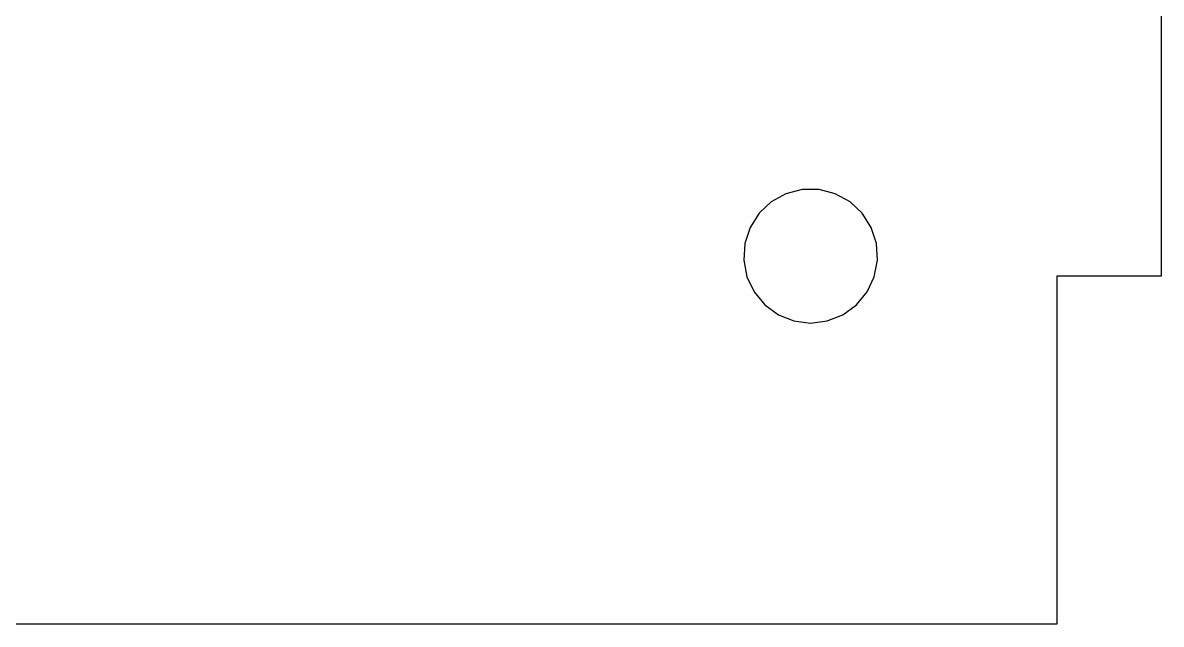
# Model space of a CAD drawing. Extents: x 13 to 543, y 34 to 294.
# Drawn here: x 142.39 to 175.11, y 120.07 to 137.34 of the extents above; entities that cross this region are included whole.
import ezdxf

# ---------------------------------------------------------------- set-up
doc = ezdxf.new("R2010")
doc.units = 0
doc.layers.add('Stand___Spine_003_contour', color=7, linetype='CONTINUOUS')

msp = doc.modelspace()

# ---------------------------------------------------------------- linework, layer by layer
at = {"layer": 'Stand___Spine_003_contour', "color": 7}
for points in [[(175.110812, 140.217143), (175.110812, 130.067145)], [(164.793808, 132.551159), (164.326819, 132.431144)], [(165.276805, 132.551159), (164.793808, 132.551159)], [(165.743795, 132.431144), (165.276805, 132.551159)], [(163.903803, 132.199157), (163.551801, 131.869169)], [(164.326819, 132.431144), (163.903803, 132.199157)], [(166.166811, 132.199157), (165.743795, 132.431144)], [(166.518812, 131.869169), (166.166811, 132.199157)], [(163.551801, 131.869169), (163.293806, 131.461155)], [(166.776807, 131.461155), (166.518812, 131.869169)], [(163.293806, 131.461155), (163.144819, 131.002156)], [(166.9268, 131.002156), (166.776807, 131.461155)], [(163.144819, 131.002156), (163.11381, 130.521143)], [(166.956804, 130.521143), (166.9268, 131.002156)], [(163.11381, 130.521143), (163.2048, 130.047168)], [(166.865813, 130.047168), (166.956804, 130.521143)], [(163.2048, 130.047168), (163.409799, 129.610156)], [(166.660814, 129.610156), (166.865813, 130.047168)], [(172.110807, 130.067145), (172.110807, 120.067165)], [(175.110812, 130.067145), (172.110807, 130.067145)], [(163.409799, 129.610156), (163.717801, 129.238152)], [(166.352813, 129.238152), (166.660814, 129.610156)], [(163.717801, 129.238152), (164.107797, 128.955154)], [(165.962817, 128.955154), (166.352813, 129.238152)], [(164.107797, 128.955154), (164.556795, 128.777168)], [(165.513819, 128.777168), (165.962817, 128.955154)], [(164.556795, 128.777168), (165.035796, 128.717161)], [(165.035796, 128.717161), (165.513819, 128.777168)], [(172.110807, 120.067165), (136.960806, 120.067165)]]:
    msp.add_lwpolyline(points, dxfattribs=at)

doc.saveas('drawing.dxf')
